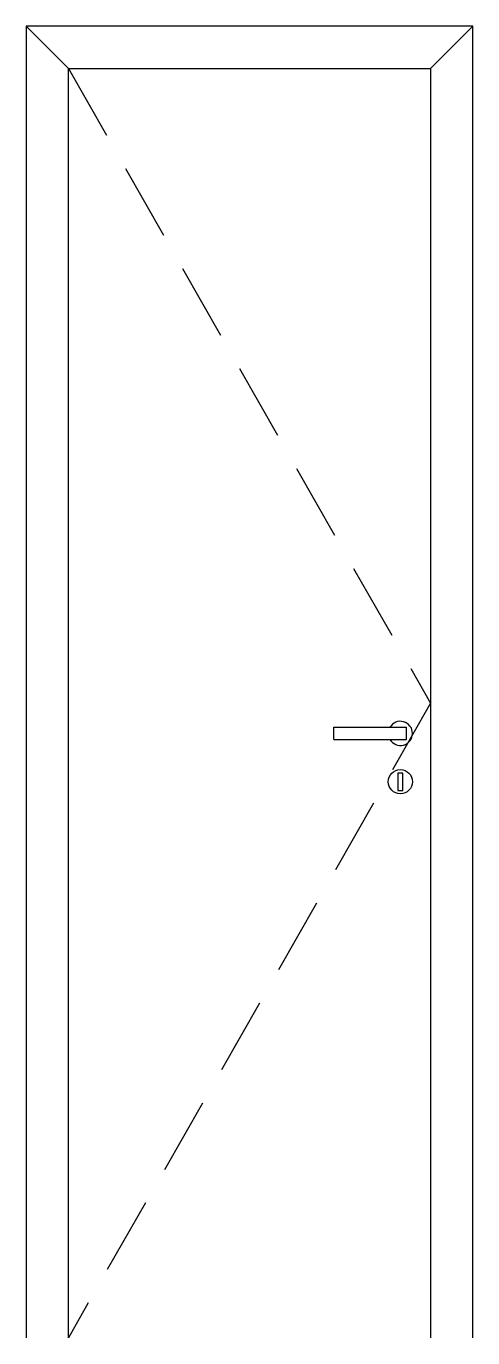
# Model space of a CAD drawing. Header units: centimetres. Extents: x -7 to 67, y 0 to 217.
import ezdxf

# ---------------------------------------------------------------- set-up
doc = ezdxf.new("R2010")
doc.units = ezdxf.units.CM
doc.linetypes.add('DASHED', pattern=[19.05, 12.7, -6.35])
doc.layers.add('ATS-Pena 1', color=1, linetype='Continuous')
doc.layers.add('ATS-Projeções', color=1, linetype='DASHED')

msp = doc.modelspace()

# ---------------------------------------------------------------- linework, layer by layer
msp.add_lwpolyline([(0, 0), (0, 210), (60, 210), (60, 0)])
at = {"layer": 'ATS-Pena 1'}
for p, q in [((0, 210), (-7, 217)), ((67, 217), (-7, 217)), ((-7, 217), (-7, 0)), ((60, 210), (67, 217)), ((67, 0), (67, 217)), ((44, 99), (44, 101)), ((44, 101), (56, 101)), ((56, 99), (56, 101)), ((44, 99), (56, 99)), ((44, 99), (56, 99))]:
    msp.add_line(p, q, dxfattribs=at)
msp.add_lwpolyline([(54.575, 90.575), (55.425, 90.575), (55.425, 93.425), (54.575, 93.425)], close=True, dxfattribs=at)
msp.add_circle((55, 92), 2, dxfattribs=at)
msp.add_arc((55, 100), 2, 210, 150, dxfattribs=at)
at = {"layer": 'ATS-Projeções'}
for p, q in [((0, 210), (60, 105)), ((60, 105), (0, 0))]:
    msp.add_line(p, q, dxfattribs=at)

doc.saveas('drawing.dxf')
